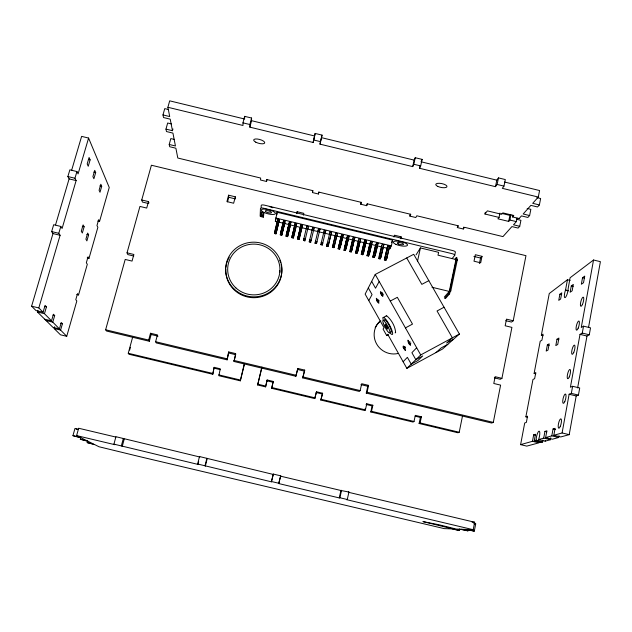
<?xml version="1.0" encoding="UTF-8"?>
<svg xmlns="http://www.w3.org/2000/svg" width="632" height="632" viewBox="0 0 632 632"><rect width="100%" height="100%" fill="white"/><g stroke="black" fill="none" stroke-linecap="round" stroke-linejoin="round"><path stroke-width="0.95" d="M536.141 440.307L536.149 439.746A5.641 1.406 -77.5 0 1 539.009 431.127A5.641 1.406 -77.5 0 1 538.788 438.995L538.582 439.58L545.163 441.152L550.393 439.738L550.749 437.81M504.573 182.04L539.578 190.532L538.306 197.058L502.298 188.328L503.981 186.116L505.316 179.559L498.466 177.9L497.123 184.457L495.48 186.677L419.537 168.27L420.667 165.924L422.121 159.382L415.248 157.724L413.794 164.257L412.704 166.611L319.974 144.143L322.036 135.114L315.147 133.447L313.124 142.477L249.869 127.15L249.877 124.528L251.568 118.026L244.663 116.351L242.965 122.853L243.004 125.484L167.899 107.282L169.684 100.844L244.687 119.029M249.869 127.15L251.544 120.688L251.568 118.026M260.155 216.207L260.447 208.497A3.539 1.011 14.5 0 1 263.931 208.284L451.943 253.637A3.547 1.003 11.3 0 1 454.692 255.344L452.299 258.433M260.708 216.563L261.079 214.153L260.708 216.563L263.291 217.187L263.67 214.777L263.291 217.187M260.787 214.619L261.158 212.186L263.765 212.818L263.71 213.94L263.386 215.243L260.787 214.619L261.158 212.186M261.142 207.367L261.221 205.424A3.539 1.027 14.6 0 1 264.713 205.203L452.599 250.533A3.547 1.011 11.3 0 1 455.34 252.255L454.692 255.344M263.386 215.243L263.765 212.818M174.393 139.451L170.83 138.59L169.21 144.475L169.684 146.719L175.886 148.22L177.797 158.024L260.637 178.042L260.566 180.025L266.554 181.471L266.657 179.496L312.8 190.651L312.429 192.555L318.41 194L318.868 192.096M421.394 416.812L420.383 417.428L419.103 423.495L420.106 422.919L421.394 416.812L415.303 415.358L414.015 421.465L413.044 422.05L370.787 411.969L371.513 411.321L372.856 405.231L366.757 403.769L365.407 409.868L364.719 410.516L320.803 400.04L322.636 393.238L316.529 391.785L314.72 398.587L271.657 388.309L273.261 381.452L267.146 379.99L265.574 386.863L257.635 384.967L261.822 367.255M294.433 225.9L275.355 221.303L277.077 212.265L392.646 240.136L391.358 245.888L389.802 248.897L390.442 246.053M274.501 233.5L274.541 233.082L275.987 233.856L274.501 233.5L277.598 220.797L277.559 221.224M274.651 231.881L274.683 231.462L276.144 232.244L274.651 231.881L277.756 219.114L279.249 219.47L279.21 219.904L276.144 232.244M276.848 214.793L277.077 212.265M277.717 219.549L277.756 219.114M280.292 234.891L283.381 222.195L280.292 234.891L281.777 235.246L284.866 222.551L281.777 235.246M280.474 233.287L280.521 232.868L281.967 233.643L280.474 233.287L283.578 220.513L285.072 220.876L285.016 221.303M283.523 220.947L283.578 220.513M265.574 386.863L267.146 379.99M286.083 236.289L289.164 223.586L286.083 236.289L287.568 236.645L290.649 223.941L287.568 236.645M286.296 234.685L286.351 234.275L287.789 235.049L286.296 234.685L289.393 221.919L290.886 222.274L290.823 222.709L289.338 222.345L289.393 221.919M296.361 225.758L296.432 225.34L293.359 238.043L291.873 237.679L295.207 223.317L296.7 223.681L296.629 224.107L295.144 223.744M295.207 223.317L292.118 236.092L293.611 236.447L296.7 223.681M294.947 224.984L291.873 237.679M296.914 213.047L297.119 211.728L303.818 213.34L303.368 215.18M293.359 238.043L291.937 237.277M293.611 236.447L292.182 235.681M313.124 142.477L315.147 133.447M271.657 388.309L273.261 381.452M297.664 239.078L301.022 224.723L302.515 225.079L299.149 239.433L297.664 239.078L300.429 227.741M301.022 224.723L297.941 237.49L299.434 237.853L302.515 225.079M300.658 226.793L300.729 226.375L302.215 226.73L302.135 227.149M299.149 239.433L297.735 238.675M538.582 439.58L543.694 438.142L544.942 431.395L546.878 430.811L545.621 437.597L551.791 435.859L553.063 428.938L555.101 428.322L553.822 435.29L562.093 432.959L569.124 394.257L576.187 395.948L578.438 395.087L579.71 387.993L572.616 386.294L570.404 387.211L580.018 334.36L582.269 333.088L589.285 334.778L590.533 327.85L583.526 326.167L581.266 327.479L593.535 260.005L600.4 261.664L588.574 327.226M569.124 394.257L571.336 393.388L572.616 386.294M582.269 333.088L583.526 326.167M553.822 435.29L560.742 436.941L569.203 434.658L576.187 395.948M577.624 387.945L586.986 336.034L589.285 334.778M582.554 277.693L581.345 284.25L583.526 282.702L584.734 276.105L582.554 277.693L584.466 278.159M545.621 437.597L552.36 439.208L558.664 437.502L558.98 435.772M570.159 280.426L567.441 279.771L565.522 290.112L568.247 290.767M556.997 339.202L555.804 345.578L557.74 344.48L558.933 338.065L556.997 339.202L558.838 339.645M571.296 285.901L570.119 292.245L572.15 290.799L573.327 284.416L571.296 285.901L573.153 286.343M547.367 344.89L546.206 351.068L548.015 350.033L549.184 343.816L547.367 344.89L549.153 345.317M559.889 294.22L558.743 300.35L560.631 299.007L561.785 292.837L559.889 294.22L561.674 294.654M567.457 279.715L549.255 293.54L541.347 335.26L543.07 334.17L541.932 340.174L540.21 341.233L534.111 373.425L535.802 372.548L534.648 378.647L532.958 379.484L525.879 416.82L527.538 416.196L526.361 422.397L524.71 422.99L520.602 444.644L532.468 441.302L533.677 434.808L535.47 434.271L534.245 440.796L540.731 442.345L542.667 441.871L542.667 441.302A5.641 1.446 -77.5 0 1 542.762 440.022M319.974 144.143L322.036 135.114M303.447 240.468L303.526 240.065L304.932 240.832L303.447 240.468L306.836 226.122L308.329 226.485L308.242 226.904M459.843 528.81L459.511 530.509L422.919 521.59L438.6 524.663L456.28 529.063L459.788 529.197L468.091 530.88L461.194 529.245L465.713 529.418L474.292 531.157L475.706 523.896L473.937 523.47M527.167 208.449L530.848 209.342L529.624 215.552L523.17 213.987L530.88 205.361L537.516 206.964L539.388 204.934L540.637 198.527L536.829 197.603M306.512 227.773L306.425 228.184L307.91 228.547L307.997 228.128M306.749 226.548L306.836 226.122M141.734 199.973L148.496 201.6L146.711 208.07L139.941 206.435L127.032 252.832L133.873 254.475L132.041 261.087L125.199 259.444L105.631 329.778L106.587 331.05L149.342 341.264L148.678 340.063L150.511 333.254L157.439 334.913L155.614 341.722L156.238 342.915L227.133 359.845L228.705 351.945L235.618 353.596L234.006 361.488L295.871 376.269L297.814 368.456L304.711 370.107L302.736 377.904L359.418 391.445L360.153 390.584L361.694 383.727L368.575 385.37L367.785 386.271L366.268 393.088L491.688 423.045L493.308 422.389L500.607 385.125L493.789 383.49L495.125 376.704L501.934 378.331L511.912 327.392L505.173 325.772L506.485 319.144L513.216 320.764L525.966 255.668L151.404 165.229L141.734 199.973L142.429 202.05L148.188 203.441M473.202 529.703L474.664 522.237L348.224 492.225L348.935 492.02L347.276 499.501L346.581 499.659L473.202 529.703L467.198 529.474L474.292 531.157M457.75 225.656L457.339 227.567L463.296 229.005L464.536 227.315L502.969 236.605L511.92 226.58L518.114 228.073L519.733 226.311L520.926 220.307L516.486 219.233M499.936 213.095L499.059 217.424L497.913 218.814L508.689 221.413L509.882 220.039L510.925 214.84M519.188 218.553L512.56 216.95L512.915 215.204M517.055 218.143L516.368 221.611L513.508 224.802L519.733 226.311M419.103 423.495L457.979 432.77L459.211 432.256L462.529 415.864M508.689 221.413L509.898 215.378L501.832 213.426M479.38 263.552L480.518 258.038L482.011 256.339L475.343 254.728L474.008 261.206L480.683 262.817L482.011 256.339M495.48 186.677L496.815 180.16L498.466 177.9M499.059 217.424L484.957 214.011L485.313 212.281M444.517 298.359L448.665 293.635L449.091 291.621L450.008 291.842L450.79 290.949L457.315 259.855L438 255.194L438.616 252.326L420.422 247.934L416.061 254.87M456.699 259.973L457.11 257.99L456.201 257.769L455.791 259.752L456.881 259.744L456.691 260.629L455.783 260.408L449.265 291.415L432.019 287.268M444.336 297.064L449.873 290.728L456.399 259.633L455.783 260.408M445.41 298.573L449.581 293.856L450.008 291.842M463.296 229.005L463.698 227.093M318.41 194L318.812 192.096L361.378 202.382L360.73 204.223L366.694 205.669L367.382 203.836L410.792 214.327L409.86 216.097L415.817 217.534L416.788 215.773L458.548 225.869L457.339 227.567M309.238 241.866L309.325 241.463L310.723 242.222L309.238 241.866L312.65 227.528L314.136 227.883L314.049 228.302M312.2 229.582L312.287 229.163M312.556 227.947L312.65 227.528M417.476 261.435L420.422 247.934M409.86 216.097L410.279 214.185M370.787 411.969L372.13 405.91L372.856 405.231M313.677 229.937L313.772 229.519M412.704 166.611L414.15 160.117L415.248 157.724M273.158 474.411L199.499 456.549L197.619 463.999L271.397 481.821L273.332 474.079L280.703 475.825L278.728 483.559L339.266 497.921L340.917 490.495L348.935 492.02M339.266 497.921L339.905 497.755L341.572 490.274M400.704 238.667L401.115 236.818L394.439 235.207L394.028 237.055M366.268 393.088L367.05 392.235L368.575 385.37M364.719 410.516L365.106 408.786M419.537 168.27L420.154 165.481M384.375 259.965L387.337 247.254L384.375 259.965L385.86 260.321L386.689 257.098M385.133 258.496L388.119 245.722L389.604 246.077L386.824 258.48L385.133 258.496L388.119 245.722M385.86 260.321L386.705 256.529M386.626 258.859L389.604 246.077M381.554 252.863L380.085 258.93L378.6 258.575L381.57 245.864L381.388 246.259M379.326 257.098L382.32 244.323L383.806 244.679L381.009 257.082L379.326 257.098L381.009 257.082M380.085 258.93L380.938 255.138M381.981 250.967L382.842 247.175M380.82 257.461L383.806 244.679M367.05 255.794L370.036 243.083L367.05 255.794L368.701 255.77L371.513 243.439L371.34 243.833M367.713 254.301L370.715 241.527L372.209 241.882L369.38 254.277L367.713 254.301L369.38 254.277M368.535 256.15L369.609 251.41M370.044 249.522L370.913 245.73M369.207 254.664L371.813 243.233M372.825 257.185L375.803 244.473L372.825 257.185L374.484 257.161L373.006 256.805M373.52 255.699L376.514 242.925L378.007 243.28L375.195 255.676L373.52 255.699L375.195 255.676M374.31 257.54L375.345 253.369M375.779 251.473L377.288 244.829M375.013 256.063L378.007 243.28M361.275 254.396L364.269 241.693L361.275 254.396L362.752 254.759L364.008 249.632M361.907 252.903L364.917 240.128L366.402 240.484L363.558 252.879L361.907 252.903L363.558 252.879M362.752 254.759L365.359 243.391M364.443 247.736L365.746 242.048L365.58 242.451M363.392 253.258L366.402 240.484M352.577 239.315L352.719 238.912L349.717 251.615L351.202 251.971L354.054 239.67M353.304 237.332L350.286 250.106L351.771 250.462L354.797 237.687L353.304 237.332L353.154 237.735L354.647 238.09M351.771 250.462L354.797 237.687M320.803 400.04L322.636 393.238M359.758 241.606L357.135 252.982L355.492 253.005L358.494 240.302L358.336 240.705M356.093 251.504L359.11 238.73L360.603 239.086L357.744 251.473L356.093 251.504L357.744 251.473M366.694 205.669L367.137 203.757M356.977 253.361L358.289 247.681M358.723 245.793L359.6 242.009M357.586 251.86L360.603 239.086M343.934 250.225L346.952 237.521L346.81 237.924L348.287 238.28L348.43 237.877L345.42 250.58L343.934 250.225L345.562 250.193L345.42 250.58M344.472 248.7L347.497 235.926L348.99 236.289L346.099 248.668L344.472 248.7L347.497 235.926M345.965 249.063L348.99 236.289M314.72 398.587L316.529 391.785M360.73 204.223L361.172 202.319M338.16 248.826L341.177 236.123L342.655 236.487L339.637 249.19L338.16 248.826L341.691 234.527L343.184 234.891L340.285 247.27L338.657 247.302L341.691 234.527M340.15 247.665L343.184 234.891M326.594 246.046L330.078 231.731L331.571 232.086L328.19 246.006L326.594 246.046L328.19 246.006M295.871 376.269L297.814 368.456M271.397 481.821L273.332 474.079M328.079 246.401L331.105 233.698M332.377 247.436L333.98 247.404L332.377 247.436L335.884 233.129L337.377 233.485L334.336 246.259L332.843 245.903L335.884 233.129M302.736 377.904L304.711 370.107M333.854 247.791L336.88 235.088L336.753 235.499M278.728 483.559L280.703 475.825M315.02 243.257L315.115 242.862L316.608 243.217L315.02 243.257L318.457 228.926L319.95 229.282L316.506 243.612M317.967 230.972L318.07 230.554M318.457 228.926L318.362 229.345L319.847 229.7L319.95 229.282M320.811 244.647L324.271 230.325L325.757 230.688L322.288 245.011L320.811 244.647L322.399 244.616L322.288 245.011M310.723 242.222L314.136 227.883M304.932 240.832L308.329 226.485M312.429 192.555L312.895 190.651M319.452 231.328L319.555 230.917M287.789 235.049L290.886 222.274M296.669 213.561L297.119 211.728M257.635 384.967L261.972 367.224M281.967 233.643L285.072 220.876M275.355 221.303L275.829 219.415M276.184 231.826L279.249 219.47M276.026 233.445L279.083 221.153L275.987 233.856M132.57 337.449L128.256 353.272L128.968 354.26L212.787 374.262L214.122 367.334L220.244 368.796L218.885 375.716L240.318 380.835L244.228 364.048M240.318 380.835L244.489 364.04M205.013 465.752L206.885 458.303M205.321 466.147L207.178 458.745M234.006 361.488L235.491 355.555M266.554 181.471L267.036 179.567M199.499 456.549L199.846 457.007L115.933 436.712L113.926 444.138L197.974 464.402L198.677 461.629M227.133 359.845L228.705 351.945M212.787 374.262L214.122 367.334M228.594 195.193L226.928 201.608L233.643 203.228L235.309 196.813L228.594 195.193L228.729 197.287L227.544 201.845M323.742 232.363L323.845 231.952M324.271 230.325L324.161 230.743L325.646 231.107L325.757 230.688M325.219 232.718L325.33 232.307M121.344 445.9L123.343 438.474M149.342 341.264L151.159 334.502L150.511 333.254M122.245 446.437L124.228 439.058M129.647 350.089L130.397 347.308M171.367 123.912L167.662 123.011L165.971 129.118L172.465 130.69L172.947 128.944M459.511 530.509L451.58 528.881L444.122 528.605L139.269 456.541L99.003 446.753L94.816 444.667L87.2 442.605L87.722 440.709M78.566 429.31L74.963 428.457L72.949 435.669L80.169 437.384L76.606 435.606L78.652 428.243L115.917 437.083M87.2 442.605L93.836 444.178L88.29 441.42L80.311 439.248L80.793 437.518M172.465 130.69L170.213 119.164L163.53 117.544L162.977 114.929L164.739 108.625L168.096 109.439M329.509 233.753L329.627 233.342M330.078 231.731L329.959 232.142L331.452 232.505L331.571 232.086M97.794 221.034L99.54 221.453L98.655 219.683L96.973 225.577L97.865 227.315L89.001 258.338L88.053 256.774L86.339 262.762L87.303 264.295L78.542 294.954L77.523 293.596L75.785 299.671L76.82 300.998L66.731 336.303L60.601 330.086L62.418 323.758L61.257 322.525L59.424 328.893L52.914 327.337L37.438 312.003L37.936 310.288M88.638 234.812L86.892 240.903L85.905 239.18L87.658 233.066L88.638 234.812L86.829 234.385M99.54 221.453L109.241 187.491L88.591 138.06L81.623 136.378L71.621 170.324M66.731 336.303L60.474 334.81L54.131 328.545L54.652 326.736M84.143 226.762L82.342 233.011L81.291 231.194L83.108 224.913L84.143 226.762L82.286 226.319M101.713 186.274L99.998 192.262L99.09 190.264L100.82 184.244L101.713 186.274L99.919 185.847M44.73 319.231L51.516 320.851L53.428 314.23L54.692 315.565L52.788 322.146L59.424 328.893M95.693 172.544L93.891 178.753L92.912 176.589L94.721 170.34L95.693 172.544L93.82 172.094M55.553 224.873L69.101 178.88L67.877 176.549L69.86 169.842L76.93 171.549L74.955 178.256L76.132 180.578L62.102 228.46L60.822 226.446L53.673 224.723L51.65 231.588L52.993 233.571L31.6 306.204L36 310.581L43.071 312.271L45.085 305.382L46.46 306.836L44.461 313.685L51.516 320.851M90.123 159.849L88.251 166.271L87.192 163.933L89.08 157.479L90.123 159.849L88.425 159.438M43.071 312.271L38.821 307.926L60.103 235.278L58.808 233.311L60.822 226.446M88.591 138.06L78.084 173.903L76.93 171.549M335.276 235.143L335.402 234.733M337.251 233.903L337.377 233.485M334.336 246.259L334.462 245.864L332.961 245.508M342.52 236.889L342.655 236.487M339.637 249.19L339.771 248.795L338.286 248.439M545.163 441.152L545.369 440.567M349.717 251.615L351.345 251.583L351.202 251.971M350.286 250.106L351.921 250.075M358.952 239.133L359.11 238.73M355.492 253.005L357.135 252.982M364.751 240.531L364.917 240.128M370.542 241.93L370.715 241.527M372.027 242.285L372.209 241.882M376.514 242.925L376.332 243.32L377.817 243.683M421.354 160.978L422.121 159.382M382.123 244.718L382.32 244.323M378.6 258.575L380.267 258.559M386.737 335.608L387.716 334.296L406.85 368.353L442.519 349.038L459.409 334.036L413.715 254.301L375.226 274.454L365.138 294.117L384.035 327.747L383.079 329.106L386.737 335.608L388.356 334.747M391.469 242.443L392.646 240.136M400.467 238.035L401.115 236.818M368.78 300.595L372.058 294.567L368.314 287.916M379.192 281.469L375.527 288.208L371.671 281.374M484.957 214.011L487.383 210.859L501.626 214.303L502.811 212.873L513.792 215.528L512.56 216.95M455.103 259.167L456.201 257.769M456.691 260.629L457.315 259.855M519.109 218.538L521.471 215.899L527.878 217.448L529.624 215.552M538.306 197.058L532.705 203.314L539.388 204.934M403.129 361.733L407.387 357.333L411.219 364.135L417.934 360.501L422.729 355.942L415.832 359.671L411.898 352.688L416.662 347.766M366.757 403.769L366.07 404.456L372.13 405.91M406.85 368.353L420.722 354.947L459.409 334.036M436.041 352.545L441.191 347.916L447.835 344.314M513.216 320.764L511.501 322.059L505.774 320.677M593.535 260.005L570.104 277.756L568.16 288.642A5.514 1.343 -75.4 0 1 566.564 295.515A5.514 1.343 -75.4 0 1 564.455 297.048A5.514 1.343 -75.4 0 1 565.316 290.712L565.537 290.064L568.263 290.72M501.934 378.331L500.275 379.271L494.358 377.849M453.46 339.321L446.627 343.018L452.386 337.836L437.044 310.983L444.051 307.239M408.454 342.828C405.468 333.878 414.497 351.534 408.454 342.828L410.184 341.896M409.149 344.021L410.887 343.081M403.248 347.466C402.236 341.375 408.778 356.89 403.248 347.466L404.93 346.557M403.516 348.058L405.207 347.15M403.832 348.659L405.523 347.75M405.428 327.889L412.506 324.105L397.331 297.317L390.26 301.061M383.079 317.62L386.302 315.905M428.82 280.655L421.821 284.361L406.724 257.959M380.575 293.295C379.303 286.565 386.278 302.878 380.575 293.295L382.305 292.387M381.175 294.52L382.913 293.611M381.87 295.602L383.608 294.686M376.877 300.745C374.199 292.292 382.558 309.301 376.877 300.745L378.552 299.86M377.193 301.346L378.868 300.453M377.525 301.906L379.208 301.014M386.192 315.961L386.673 315.771C391.508 319.752 395.284 326.42 395.616 332.685L395.111 332.843M534.245 440.796L536.141 440.267L542.667 441.871M542.667 441.823L538.314 441.278L536.141 440.267M472.08 522.23L474.664 522.237M474.166 523.873L475.706 523.896M280.474 476.149L340.917 490.495M76.156 429.089L77.949 429.515M271.562 481.544L278.941 483.29M339.905 497.755L347.276 499.501M76.606 435.606L114.882 444.691L113.926 444.138M80.311 439.248L87.224 440.891L81.331 437.96L72.949 435.669M87.24 257.919L89.001 258.338M534.111 373.425L535.849 373.836M571.336 393.388L578.438 395.087M76.772 294.528L78.542 294.954M525.879 416.82L527.633 417.238M44.706 306.417L46.46 306.836M553.063 428.938L555.639 429.555M151.159 334.502L158.04 336.145M228.839 353.059L235.704 354.702L235.618 353.596M297.482 369.467L304.34 371.103M360.943 384.635L367.785 386.271M31.6 306.204L38.821 307.926M562.093 432.959L569.203 434.658M544.942 431.395L546.854 431.853M53.009 315.163L54.692 315.565M37.438 312.003L44.461 313.685M551.791 435.859L558.664 437.502M105.631 329.778L148.678 340.063M155.614 341.722L226.983 358.771M233.911 360.422L296.187 375.305M303.091 376.956L360.153 390.584M367.05 392.235L493.308 422.389M533.677 434.808L535.517 435.251M543.694 438.142L550.393 439.738M60.577 323.323L62.418 323.758M46.049 320.535L52.788 322.146M532.468 441.302L538.906 442.842L526.78 446.113L520.602 444.644M54.131 328.545L60.601 330.086M214.319 368.235L220.41 369.688M267.044 380.82L273.119 382.273M316.134 392.535L322.202 393.989M415.192 416.188L420.383 417.428M128.256 353.272L212.581 373.394M218.712 374.863L240.271 380.006M257.69 384.161L265.669 386.065M271.792 387.527L315.115 397.868M321.222 399.321L365.407 409.868M371.513 411.321L414.015 421.465M420.106 422.919L459.211 432.256M169.21 144.475L175.443 145.984L172.939 133.115L166.485 131.551L165.971 129.118M228.729 197.287L235.396 198.898L235.309 196.813M473.897 256.434L480.518 258.038M260.834 213.49L263.433 214.122M275.647 217.985L391.358 245.888M260.755 215.449L263.347 216.073M300.95 225.15L302.436 225.506M341.564 234.938L343.05 235.302M347.363 236.336L348.848 236.692M387.922 246.117L389.407 246.472M296.337 226.359L300.153 227.283M302.057 227.741L358.328 241.305M360.24 241.764L364.048 242.688M365.96 243.146L369.775 244.063M371.679 244.529L375.495 245.445M377.407 245.903L381.215 246.828M383.126 247.286L386.942 248.202M67.877 176.549L74.955 178.256M69.101 178.88L76.132 180.578M298.012 237.087L299.505 237.442M338.784 246.907L340.285 247.27M344.606 248.313L346.099 248.668M385.33 258.125L386.824 258.48M280.339 234.48L281.825 234.843M286.138 235.878L287.623 236.234M361.433 254.017L362.918 254.372M367.216 255.415L368.701 255.77M384.572 259.594L386.049 259.95M449.873 290.728L450.79 290.949M448.665 293.635L449.581 293.856M580.018 334.36L586.986 336.034M541.347 335.26L543.07 335.679M51.65 231.588L58.808 233.311M52.993 233.571L60.103 235.278M133.771 256.015L127.83 254.585L127.032 252.832M251.544 120.688L314.712 136.006M321.554 137.665L414.15 160.117M420.975 161.768L496.815 180.16M242.965 122.853L249.877 124.528M313.551 139.956L320.448 141.631M413.794 164.257L420.667 165.924M497.123 184.457L503.981 186.116M162.977 114.929L169.708 116.557L167.899 107.282M509.882 220.039L516.447 221.627M538.314 441.278L540.731 442.345M197.619 463.999L197.974 464.402M375.226 274.454L420.722 354.947M148.496 201.6L148.931 202.983M244.663 116.351L244.679 118.137M398.034 353.478A19.26 18.747 35.4 0 1 376.601 343.934A19.26 18.747 35.4 0 1 379.887 321.182M375.187 327.684A19.134 18.628 35.5 0 1 380.914 320.938M281.122 264.5A28.045 27.231 3.6 0 1 256.252 297.601A28.045 27.231 3.6 0 1 225.766 269.058M225.916 267.273A28.045 27.231 3.6 0 1 226.572 263.765M226.801 262.912A28.045 27.231 3.6 0 1 229.25 257.161M279.755 260.281A28.045 27.231 3.6 0 1 280.663 262.793M279.842 270.654A26.054 25.304 3.6 0 1 279.747 272.55M383.103 319.642A9.646 1.951 61.8 0 1 386.12 319.713A9.646 1.951 61.8 0 1 392.219 331.263A9.646 1.951 61.8 0 1 390.213 333.096M384.169 320.321A7.173 1.454 61.8 0 1 389.178 325.48A7.173 1.454 61.8 0 1 390.339 331.998M386.855 327.273A7.173 1.454 61.8 0 1 385.986 325.63A2.607 0.529 61.8 0 1 385.797 324.105M387.621 328.363A2.607 0.529 61.8 0 1 386.034 325.725M386.278 324.469A2.607 0.529 61.8 0 1 386.594 324.856M387.598 326.523A2.607 0.529 61.8 0 1 387.866 327.115M400.285 238.272A7.268 2.094 12.2 0 1 402.157 238.651M269.287 206.593A7.276 2.101 14.5 0 1 272.819 207.738M303.834 238.485L305.248 239.252L305.335 238.849L303.834 238.485M309.664 239.891L309.577 240.294L311.07 240.658L311.157 240.255L309.664 239.891M315.494 241.298L315.392 241.701L316.885 242.056L316.988 241.653L315.494 241.298M321.317 242.696L321.214 243.099L322.707 243.462L322.81 243.059L321.317 242.696M327.139 244.102L327.028 244.497L328.522 244.861L328.632 244.465L327.139 244.102M437.715 186.385A5.712 1.967 11.3 0 0 446.895 186.859A5.712 1.967 11.3 0 0 439.548 183.296A5.712 1.967 11.3 0 0 437.715 186.385M255.763 142.168A5.728 1.983 15.3 0 0 264.697 142.998A5.728 1.983 15.3 0 0 257.169 139A5.728 1.983 15.3 0 0 255.763 142.168M234.464 289.314A28.156 27.334 3.7 0 0 281.185 275.939A28.156 27.334 3.7 0 0 245.745 243.288A28.156 27.334 3.7 0 0 234.464 289.314M235.847 287.868A26.141 25.383 3.7 0 0 279.233 275.473A26.141 25.383 3.7 0 0 246.338 245.137A26.141 25.383 3.7 0 0 235.847 287.868M560.236 426.521A4.827 1.288 -77.3 0 0 561.026 418.882A4.827 1.288 -77.3 0 0 558.261 425.194A4.827 1.288 -77.3 0 0 560.236 426.521M564.795 401.565A4.795 1.28 -76.9 0 0 565.561 394.052A4.795 1.28 -76.9 0 0 562.788 400.443A4.795 1.28 -76.9 0 0 564.795 401.565M569.298 376.854A4.772 1.264 -76.5 0 0 570.048 369.467A4.772 1.264 -76.5 0 0 567.267 375.929A4.772 1.264 -76.5 0 0 569.298 376.854M573.761 352.395A4.748 1.256 -76.1 0 0 574.488 345.127A4.748 1.256 -76.1 0 0 571.707 351.661A4.748 1.256 -76.1 0 0 573.761 352.395M578.177 328.166A4.732 1.24 -75.7 0 0 578.888 321.024A4.732 1.24 -75.7 0 0 576.1 327.629A4.732 1.24 -75.7 0 0 578.177 328.166M582.341 304.656A4.716 1.225 -75.4 0 0 583.399 297.214A4.716 1.225 -75.4 0 0 580.516 303.281A4.716 1.225 -75.4 0 0 582.341 304.656M383.253 323.205A7.173 1.438 61.8 0 0 389.525 333.064A7.173 1.438 61.8 0 0 386.405 323.884A7.173 1.438 61.8 0 0 383.253 323.205M385.251 325.472A2.607 0.521 61.8 0 0 387.535 329.027A2.607 0.521 61.8 0 0 386.373 325.654A2.607 0.521 61.8 0 0 385.251 325.472M395.98 244.402A7.268 2.07 12.2 0 0 407.474 245.342A7.268 2.07 12.2 0 0 397.852 241.148A7.268 2.07 12.2 0 0 395.98 244.402M262.169 211.341A7.284 2.078 14.5 0 0 274.414 214.319A7.284 2.078 14.5 0 0 268.553 209.682A7.284 2.078 14.5 0 0 262.169 211.341M398.46 243.984A3.223 0.916 12.2 0 0 403.556 244.394A3.223 0.916 12.2 0 0 399.274 242.538A3.223 0.916 12.2 0 0 398.46 243.984M265.63 211.602A3.231 0.924 14.5 0 0 271.057 212.913A3.231 0.924 14.5 0 0 268.442 210.859A3.231 0.924 14.5 0 0 265.63 211.602"/></g></svg>
